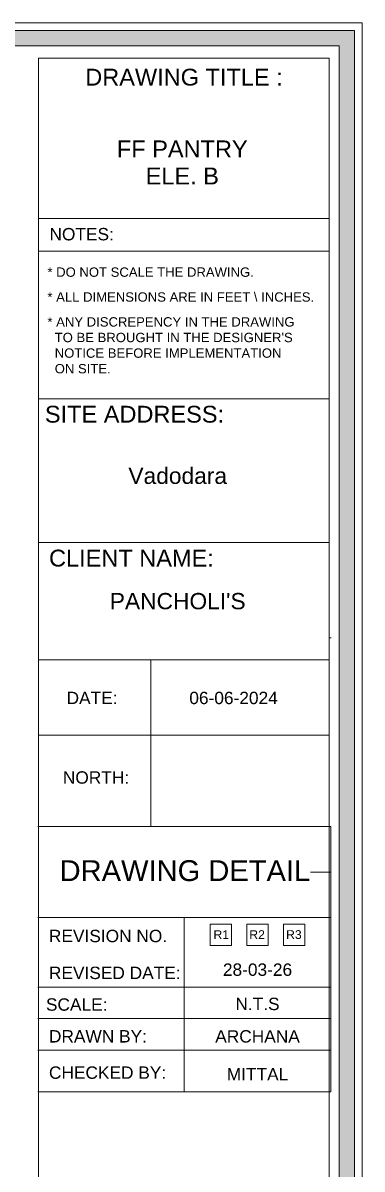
# Model space of a CAD drawing. Header units: millimetres. Extents: x 56222 to 3066687, y -650199 to -121287.
# Drawn here: x 133318.1 to 133370.9, y -185478.4 to -185300 of the extents above; entities that cross this region are included whole.
import ezdxf
from ezdxf.enums import TextEntityAlignment as Align

# ---------------------------------------------------------------- set-up
doc = ezdxf.new("R2010")
doc.units = ezdxf.units.MM
doc.header["$MEASUREMENT"] = 0
doc.linetypes.add('DASHEDX2', pattern=[1.5, 1, -0.5])
for name, color, linetype, lineweight in [('Dimension', 10, 'DASHEDX2', 20), ('FURNITURE', 32, 'Continuous', 9), ('NAME PLATE', 7, 'Continuous', 25)]:
    doc.layers.add(name, color=color, linetype=linetype, lineweight=lineweight)
doc.styles.add('Arial', font='arial.ttf')

msp = doc.modelspace()

# ---------------------------------------------------------------- hatches: boundary and pattern name
at = {"layer": 'Dimension', "linetype": 'Continuous', "true_color": 0xd39e00}
h = msp.add_hatch(color=42, dxfattribs=at)
h.paths.add_polyline_path([(133033.328, -185301.142), (133033.328, -185537.919), (133369.719, -185537.919), (133369.719, -185301.142)])
h.paths.add_polyline_path([(133035.689, -185303.503), (133367.358, -185303.503), (133367.358, -185535.558), (133035.689, -185535.558)], flags=16)
at = {"layer": 'FURNITURE', "lineweight": 20, "true_color": 0x636466}
h = msp.add_hatch(dxfattribs=at)
h.set_pattern_fill('AR-CONC', color=251)
h.set_pattern_definition([(50, (3791.436, -203918.425), (7.17260183, -0.62752135), [0.75, -8.25]), (355, (3791.436, -203918.425), (-1.38751334, 7.52192134), [0.6, -6.6]), (100.4514445, (3792.034, -203918.4774), (5.78508847, 6.8943999), [0.6374019, -7.0114211]), (46.1842, (3791.436, -203916.425), (10.6724133, -1.6551928), [1.125, -12.375]), (96.6356355, (3792.326, -203916.563), (9.34661946, 9.741186), [0.9561034, -10.5171376]), (351.184164, (3791.436, -203916.425), (9.34661945, 9.741186), [0.9, -9.9]), (21, (3792.436, -203916.925), (5.96907052, -4.0261889), [0.75, -8.25]), (326, (3792.436, -203916.925), (2.4331533, 7.25150045), [0.6, -6.6]), (71.451445, (3792.9336, -203917.2606), (8.40222377, 3.22531153), [0.6374019, -7.0114211]), (37.5, (3791.4362, -203918.425), (0.121598553, 3.32893854), [0, -6.52, 0, -6.7, 0, -6.625]), (7.5, (3791.4362, -203918.425), (2.63069537, 3.94411712), [0, -3.82, 0, -6.37, 0, -2.525]), (327.5, (3789.2062, -203918.425), (5.33822436, -0.22554872), [0, -2.5, 0, -7.8, 0, -10.35]), (317.5, (3788.206, -203918.425), (5.8318617, 1.00104982), [0, -3.25, 0, -5.18, 0, -7.35])])
h.paths.add_polyline_path([(133368.988, -185395.715), (133364.464, -185395.715), (133364.464, -185395.746)])
h.paths.add_polyline_path([(133243.358, -185368.711), (133243.371, -185363.715), (133209.33, -185363.715), (133209.33, -185368.715), (133220.464, -185368.715), (133220.45, -185368.719)])

# ---------------------------------------------------------------- linework, layer by layer
at = {"layer": 'Dimension', "color": 42, "linetype": 'Continuous', "true_color": 0xd39e00}
for p, q in [((133365.759, -185330.422), (133320.558, -185330.422)), ((133365.759, -185335.514), (133320.558, -185335.514)), ((133365.759, -185358.487), (133320.558, -185358.487)), ((133365.759, -185380.892), (133320.558, -185380.892)), ((133365.759, -185399.148), (133320.558, -185399.148)), ((133338.047, -185399.148), (133338.047, -185425.097)), ((133365.759, -185410.894), (133320.558, -185410.894)), ((133366.033, -185425.097), (133320.419, -185425.097)), ((133366.033, -185425.097), (133366.033, -185466.412)), ((133362.887, -185432.18), (133366.033, -185432.18)), ((133320.419, -185439.262), (133366.033, -185439.262)), ((133343.226, -185466.412), (133343.226, -185439.262)), ((133366.033, -185450.122), (133320.419, -185450.122)), ((133366.033, -185455.013), (133320.419, -185455.013)), ((133366.033, -185459.904), (133320.419, -185459.904)), ((133320.419, -185466.412), (133366.033, -185466.412))]:
    msp.add_line(p, q, dxfattribs=at)
for points in [[(133032.148, -185299.961), (133370.899, -185299.961), (133370.899, -185539.099), (133032.148, -185539.099)], [(133033.328, -185301.142), (133369.719, -185301.142), (133369.719, -185537.919), (133033.328, -185537.919)], [(133035.689, -185303.503), (133367.358, -185303.503), (133367.358, -185535.558), (133035.689, -185535.558)], [(133347.263, -185440.313), (133350.592, -185440.313), (133350.592, -185443.642), (133347.263, -185443.642)], [(133352.965, -185440.313), (133356.294, -185440.313), (133356.294, -185443.642), (133352.965, -185443.642)], [(133358.667, -185440.313), (133361.996, -185440.313), (133361.996, -185443.642), (133358.667, -185443.642)]]:
    msp.add_lwpolyline(points, close=True, dxfattribs=at)
at = {"layer": 'Dimension', "color": 42, "linetype": 'ByBlock', "true_color": 0xd39e00}
msp.add_lwpolyline([(133320.558, -185533.615), (133320.558, -185305.446), (133365.759, -185305.446), (133365.759, -185533.615)], close=True, dxfattribs=at)

# ---------------------------------------------------------------- texts
at = {"layer": 'NAME PLATE', "style": 'Arial'}
for s, height, p in [('DRAWING TITLE : ', 2.6223, (133343.695, -185309.716)), ('FF PANTRY', 2.6223, (133342.922, -185320.892)), ('ELE. B', 2.6223, (133342.922, -185325.108)), ('NOTES:', 1.9268, (133327.264, -185333.819)), ('SITE ADDRESS:', 2.6223, (133335.486, -185362.202)), ('Vadodara', 2.5349, (133342.211, -185371.745)), ('CLIENT NAME:', 2.6223, (133335.008, -185384.607)), ("PANCHOLI'S", 2.5349, (133342.211, -185391.264)), ('DATE:', 1.9268, (133328.879, -185406.036)), ('06-06-2024', 1.9268, (133350.899, -185406.036)), ('NORTH:', 1.9268, (133329.494, -185418.423)), ('DRAWING DETAIL', 3.24202, (133343.333, -185433.586)), ('REVISION NO.', 1.92675, (133331.367, -185443.102)), ('REVISED DATE: ', 1.92675, (133332.789, -185448.847)), ('SCALE:', 1.9268, (133326.489, -185453.775)), ('DRAWN BY:', 1.9268, (133329.796, -185458.726)), ('ARCHANA', 1.9268, (133354.63, -185458.734)), ('CHECKED BY:', 1.92675, (133331.293, -185464.379)), ('MITTAL', 1.9268, (133354.63, -185464.635))]:
    msp.add_text(s, height=height, dxfattribs=at).set_placement(p, align=Align.CENTER)
for s, p in [('R1', (133347.774, -185442.605)), ('R2', (133353.351, -185442.605))]:
    msp.add_text(s, height=1.3583, dxfattribs=at).set_placement(p)
at = {"layer": 'NAME PLATE', "char_height": 1.45726, "width": 56.30144, "attachment_point": 1, "style": 'Arial'}
for s, insert in [('* DO NOT SCALE THE DRAWING.', (133321.939, -185338.036)), ('* ALL DIMENSIONS ARE IN FEET \\\\ INCHES.', (133321.939, -185341.911)), ("* ANY DISCREPENCY IN THE DRAWING \\P  TO BE BROUGHT IN THE DESIGNER'S\\P  NOTICE BEFORE IMPLEMENTATION \\P  ON SITE.", (133321.939, -185345.786))]:
    msp.add_mtext(s, dxfattribs=dict(at, insert=insert))
at = {"layer": 'NAME PLATE', "lineweight": 0, "attachment_point": 2, "style": 'Arial'}
for s, insert, char_height, width in [('R3', (133360.291, -185441.241), 1.3583, 2.651), ('28-03-26', (133354.63, -185446.418), 1.9268, 16.69753), ('N.T.S', (133354.63, -185451.752), 1.9268, 3.7605)]:
    msp.add_mtext(s, dxfattribs=dict(at, insert=insert, char_height=char_height, width=width))

doc.saveas('drawing.dxf')
